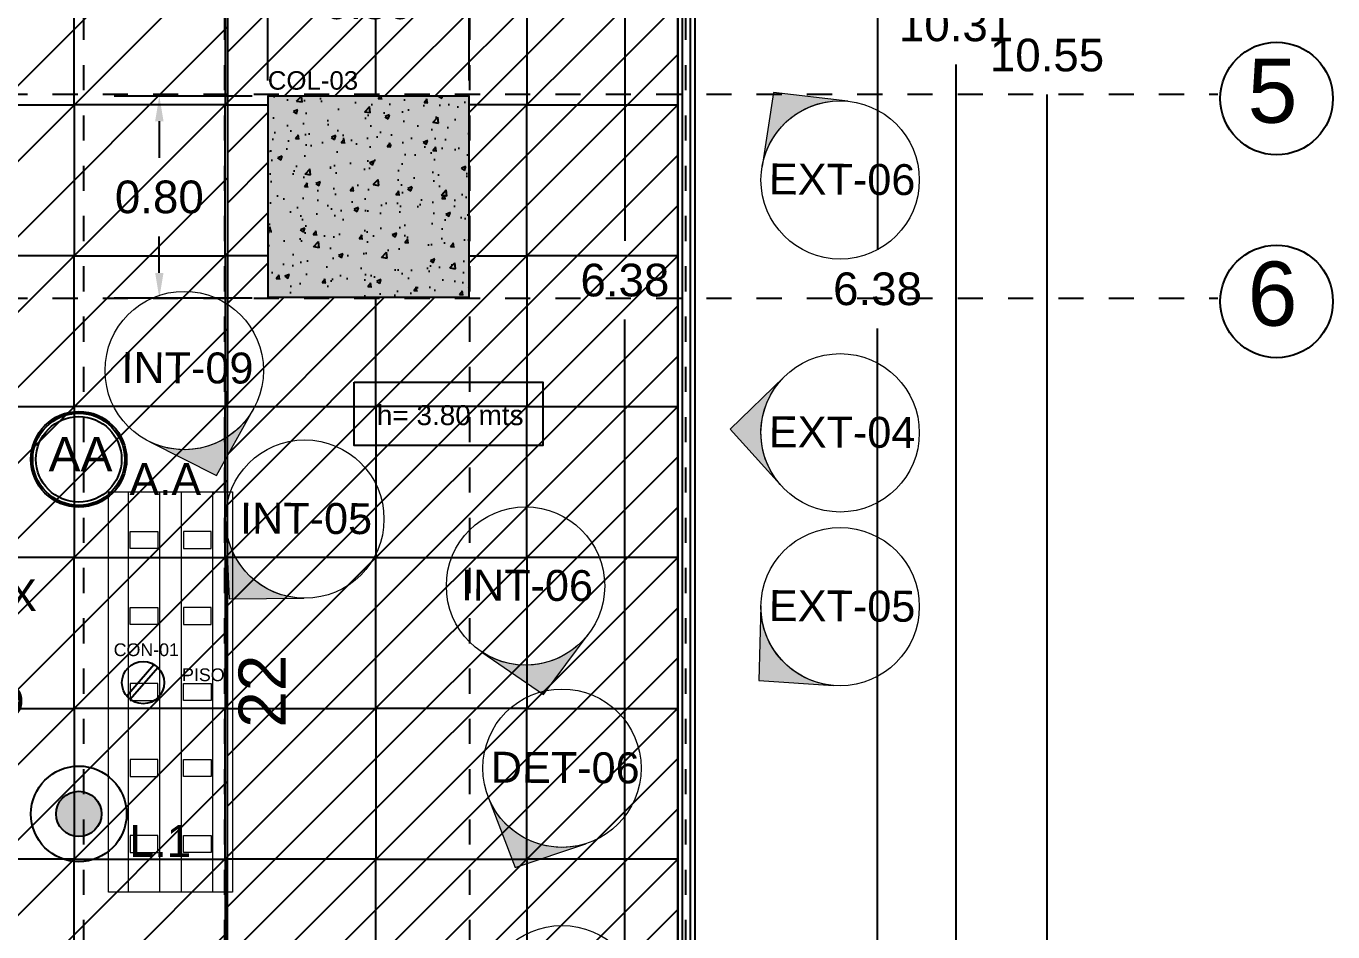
# Model space of a CAD drawing. Header units: millimetres. Extents: x 1966.2 to 2014.6, y 1502.1 to 1522.8.
# Drawn here: x 1998.78 to 2003.98, y 1512.68 to 1516.29 of the extents above; entities that cross this region are included whole.
import ezdxf

# ---------------------------------------------------------------- set-up
doc = ezdxf.new("R2010")
doc.units = ezdxf.units.MM
doc.linetypes.add('ACAD_ISO03W100', pattern=[30, 12, -18])
for name, color, linetype, lineweight in [('COLUMNA', 250, 'Continuous', 25), ('CONTACTOS', 40, 'Continuous', 18), ('CORTINA', 252, 'Continuous', 25), ('LAM-Imagenes', 251, 'Continuous', 18), ('LAM-Imagenes DET', 251, 'Continuous', 18), ('LAM-Imagenes EXT', 251, 'Continuous', 18), ('LUMINARIAS', 3, 'Continuous', 18), ('MUEBLES', 252, 'Continuous', 18)]:
    doc.layers.add(name, color=color, linetype=linetype, lineweight=lineweight)
for name, color, linetype in [('COTAS', 252, 'Continuous'), ('EJES', 254, 'ACAD_ISO03W100'), ('HVAC', 170, 'Continuous'), ('MEDIDAS', 252, 'Continuous'), ('PISO 60X60', 1, 'Continuous'), ('TIPO DE MURO', 30, 'Continuous')]:
    doc.layers.add(name, color=color, linetype=linetype)
doc.layers.add('PLAFON LISO', color=4, linetype='Continuous', plot=False)
doc.styles.get("Standard").update_dxf_attribs({"font": 'arial.ttf'})
doc.dimstyles.get("Standard").update_dxf_attribs({"dimtxt": 0.13, "dimasz": 0.1, "dimexe": 0.18, "dimexo": 0.0625, "dimgap": 0.09, "dimtad": 0, "dimtih": 1, "dimtoh": 1, "dimzin": 0, "dimdsep": 46, "dimtxsty": 'Standard', "dimcen": 0.09, "dimadec": 0, "dimazin": 0, "dimtfac": 1, "dimtofl": 0, "dimtmove": 0, "dimatfit": 3, "dimfxl": 1, "dimtolj": 1, "dimtzin": 0, "dimarcsym": 0})

# ---------------------------------------------------------------- blocks, each defined once
blk = doc.blocks.new('*D0')
at = {"layer": 'Defpoints', "color": 0, "lineweight": -3, "transparency": 16777216}
for p in [(2001.443915639791, 1521.443464830361), (2001.443915639791, 1511.138464830361), (2002.480770916267, 1511.138464830361)]:
    blk.add_point(p, dxfattribs=at)
at = {"layer": 'MEDIDAS', "color": 0, "lineweight": -2, "transparency": 16777216}
for p, q in [((2001.506415639791, 1521.443464830361), (2002.660770916267, 1521.443464830361)), ((2002.480770916267, 1521.343464830361), (2002.480770916267, 1516.447383657101)), ((2002.480770916267, 1511.238464830361), (2002.480770916267, 1516.134546003622)), ((2001.506415639791, 1511.138464830361), (2002.660770916267, 1511.138464830361))]:
    blk.add_line(p, q, dxfattribs=at)
at = {"layer": 'MEDIDAS', "color": 0, "lineweight": -3, "transparency": 16777216}
for points in [[(2002.4641042496, 1521.343464830361), (2002.497437582934, 1521.343464830361), (2002.480770916267, 1521.443464830361)], [(2002.4641042496, 1511.238464830361), (2002.497437582934, 1511.238464830361), (2002.480770916267, 1511.138464830361)]]:
    blk.add_solid(points, dxfattribs=at)
at = {"layer": 'MEDIDAS', "color": 0, "lineweight": -3, "transparency": 16777216, "insert": (2002.480770916267, 1516.290964830361), "char_height": 0.13, "attachment_point": 5}
blk.add_mtext('\\A1;10.31', dxfattribs=at)
blk = doc.blocks.new('*D3')
at = {"layer": 'Defpoints', "color": 0, "lineweight": -3, "transparency": 16777216}
for p in [(2001.443915639791, 1518.463464830362), (2001.443915639791, 1512.088464830361), (2002.168362376458, 1512.088464830361)]:
    blk.add_point(p, dxfattribs=at)
at = {"layer": 'MEDIDAS', "color": 0, "lineweight": -2, "transparency": 16777216}
for p, q in [((2001.506415639791, 1518.463464830362), (2002.348362376458, 1518.463464830362)), ((2002.168362376458, 1518.363464830362), (2002.168362376458, 1515.39768750518)), ((2002.168362376458, 1512.188464830361), (2002.168362376458, 1515.084849851701)), ((2001.506415639791, 1512.088464830361), (2002.348362376458, 1512.088464830361))]:
    blk.add_line(p, q, dxfattribs=at)
at = {"layer": 'MEDIDAS', "color": 0, "lineweight": -3, "transparency": 16777216}
for points in [[(2002.151695709791, 1518.363464830362), (2002.185029043124, 1518.363464830362), (2002.168362376458, 1518.463464830362)], [(2002.151695709791, 1512.188464830361), (2002.185029043124, 1512.188464830361), (2002.168362376458, 1512.088464830361)]]:
    blk.add_solid(points, dxfattribs=at)
at = {"layer": 'MEDIDAS', "color": 0, "lineweight": -3, "transparency": 16777216, "insert": (2002.168362376457, 1515.241268678441), "char_height": 0.13, "attachment_point": 5}
blk.add_mtext('\\A1;6.38', dxfattribs=at)
blk = doc.blocks.new('*D5')
at = {"layer": 'Defpoints', "color": 0, "lineweight": -3, "transparency": 16777216}
for p in [(2001.443915639791, 1521.443464830361), (2001.703915639791, 1510.898464830361), (2002.842504390447, 1510.898464830361)]:
    blk.add_point(p, dxfattribs=at)
at = {"layer": 'MEDIDAS', "color": 0, "lineweight": -2, "transparency": 16777216}
for p, q in [((2001.506415639791, 1521.443464830361), (2003.022504390447, 1521.443464830361)), ((2002.842504390447, 1521.343464830361), (2002.842504390447, 1516.327339318765)), ((2002.842504390447, 1510.998464830361), (2002.842504390447, 1516.014590341958)), ((2001.766415639791, 1510.898464830361), (2003.022504390447, 1510.898464830361))]:
    blk.add_line(p, q, dxfattribs=at)
at = {"layer": 'MEDIDAS', "color": 0, "lineweight": -3, "transparency": 16777216}
for points in [[(2002.825837723781, 1521.343464830361), (2002.859171057114, 1521.343464830361), (2002.842504390447, 1521.443464830361)], [(2002.825837723781, 1510.998464830361), (2002.859171057114, 1510.998464830361), (2002.842504390447, 1510.898464830361)]]:
    blk.add_solid(points, dxfattribs=at)
at = {"layer": 'MEDIDAS', "color": 0, "lineweight": -3, "transparency": 16777216, "insert": (2002.842504390447, 1516.170964830362), "char_height": 0.13, "attachment_point": 5}
blk.add_mtext('\\A1;10.55', dxfattribs=at)
blk = doc.blocks.new('PISO')
at = {"layer": 'PISO 60X60', "lineweight": -3}
for points in [[(1980.997732108294, 1515.97346482463), (1981.597732108294, 1515.97346482463), (1981.597732108294, 1516.57346482463), (1980.997732108294, 1516.57346482463)], [(1982.197732108294, 1515.97346482463), (1981.597732108294, 1515.97346482463), (1981.597732108294, 1516.57346482463), (1982.197732108294, 1516.57346482463)], [(1983.397732108294, 1515.97346482463), (1983.997732108294, 1515.97346482463), (1983.997732108294, 1516.57346482463), (1983.397732108294, 1516.57346482463)], [(1980.997732108294, 1515.97346482463), (1981.597732108294, 1515.97346482463), (1981.597732108294, 1515.37346482463), (1980.997732108294, 1515.37346482463)], [(1982.197732108294, 1515.97346482463), (1981.597732108294, 1515.97346482463), (1981.597732108294, 1515.37346482463), (1982.197732108294, 1515.37346482463)], [(1983.397732108294, 1515.97346482463), (1983.997732108294, 1515.97346482463), (1983.997732108294, 1515.37346482463), (1983.397732108294, 1515.37346482463)], [(1980.997732108294, 1514.77346482463), (1981.597732108294, 1514.77346482463), (1981.597732108294, 1515.37346482463), (1980.997732108294, 1515.37346482463)], [(1982.197732108294, 1514.77346482463), (1981.597732108294, 1514.77346482463), (1981.597732108294, 1515.37346482463), (1982.197732108294, 1515.37346482463)], [(1983.397732108294, 1514.77346482463), (1983.997732108294, 1514.77346482463), (1983.997732108294, 1515.37346482463), (1983.397732108294, 1515.37346482463)], [(1980.997732108294, 1514.77346482463), (1981.597732108294, 1514.77346482463), (1981.597732108294, 1514.17346482463), (1980.997732108294, 1514.17346482463)], [(1982.197732108294, 1514.77346482463), (1981.597732108294, 1514.77346482463), (1981.597732108294, 1514.17346482463), (1982.197732108294, 1514.17346482463)], [(1982.197732108294, 1514.77346482463), (1982.797732108294, 1514.77346482463), (1982.797732108294, 1514.17346482463), (1982.197732108294, 1514.17346482463)], [(1983.397732108294, 1514.77346482463), (1982.797732108294, 1514.77346482463), (1982.797732108294, 1514.17346482463), (1983.397732108294, 1514.17346482463)], [(1983.397732108294, 1514.77346482463), (1983.997732108294, 1514.77346482463), (1983.997732108294, 1514.17346482463), (1983.397732108294, 1514.17346482463)], [(1980.997732108294, 1513.57346482463), (1981.597732108294, 1513.57346482463), (1981.597732108294, 1514.17346482463), (1980.997732108294, 1514.17346482463)], [(1982.197732108294, 1513.57346482463), (1981.597732108294, 1513.57346482463), (1981.597732108294, 1514.17346482463), (1982.197732108294, 1514.17346482463)], [(1982.197732108294, 1513.57346482463), (1982.797732108294, 1513.57346482463), (1982.797732108294, 1514.17346482463), (1982.197732108294, 1514.17346482463)], [(1983.397732108294, 1513.57346482463), (1982.797732108294, 1513.57346482463), (1982.797732108294, 1514.17346482463), (1983.397732108294, 1514.17346482463)], [(1983.397732108294, 1513.57346482463), (1983.997732108294, 1513.57346482463), (1983.997732108294, 1514.17346482463), (1983.397732108294, 1514.17346482463)], [(1980.997732108294, 1513.57346482463), (1981.597732108294, 1513.57346482463), (1981.597732108294, 1512.97346482463), (1980.997732108294, 1512.97346482463)], [(1982.197732108294, 1513.57346482463), (1981.597732108294, 1513.57346482463), (1981.597732108294, 1512.97346482463), (1982.197732108294, 1512.97346482463)], [(1982.197732108294, 1513.57346482463), (1982.797732108294, 1513.57346482463), (1982.797732108294, 1512.97346482463), (1982.197732108294, 1512.97346482463)], [(1983.397732108294, 1513.57346482463), (1982.797732108294, 1513.57346482463), (1982.797732108294, 1512.97346482463), (1983.397732108294, 1512.97346482463)], [(1983.397732108294, 1513.57346482463), (1983.997732108294, 1513.57346482463), (1983.997732108294, 1512.97346482463), (1983.397732108294, 1512.97346482463)], [(1980.997732108294, 1512.37346482463), (1981.597732108294, 1512.37346482463), (1981.597732108294, 1512.97346482463), (1980.997732108294, 1512.97346482463)], [(1982.197732108294, 1512.37346482463), (1981.597732108294, 1512.37346482463), (1981.597732108294, 1512.97346482463), (1982.197732108294, 1512.97346482463)], [(1982.197732108294, 1512.37346482463), (1982.797732108294, 1512.37346482463), (1982.797732108294, 1512.97346482463), (1982.197732108294, 1512.97346482463)], [(1983.397732108294, 1512.37346482463), (1982.797732108294, 1512.37346482463), (1982.797732108294, 1512.97346482463), (1983.397732108294, 1512.97346482463)], [(1983.397732108294, 1512.37346482463), (1983.997732108294, 1512.37346482463), (1983.997732108294, 1512.97346482463), (1983.397732108294, 1512.97346482463)]]:
    blk.add_lwpolyline(points, close=True, dxfattribs=at)
for points in [[(1982.797732108294, 1516.008464830361), (1982.797732108294, 1516.57346482463), (1982.197732108294, 1516.57346482463), (1982.197732108294, 1515.97346482463), (1982.369027238858, 1515.97346482463)], [(1982.797732108294, 1516.008464830361), (1982.797732108294, 1516.57346482463), (1983.397732108294, 1516.57346482463), (1983.397732108294, 1515.97346482463), (1983.169027238858, 1515.97346482463)], [(1983.169027238858, 1515.37346482463), (1983.397732108294, 1515.37346482463), (1983.397732108294, 1515.97346482463), (1983.169027238858, 1515.97346482463)], [(1982.369027238858, 1515.37346482463), (1982.197732108294, 1515.37346482463), (1982.197732108294, 1514.77346482463), (1982.797732108294, 1514.77346482463), (1982.797732108294, 1515.208464830361)], [(1983.169027238858, 1515.37346482463), (1983.397732108294, 1515.37346482463), (1983.397732108294, 1514.77346482463), (1982.797732108294, 1514.77346482463), (1982.797732108294, 1515.208464830361)]]:
    blk.add_lwpolyline(points, dxfattribs=at)
blk = doc.blocks.new('*D75')
at = {"layer": 'COTAS', "color": 0, "lineweight": -2, "transparency": 16777216}
for p, q in [((2001.311415639791, 1518.463464830362), (2000.983741537939, 1518.463464830362)), ((2001.163741537939, 1518.363464830362), (2001.163741537939, 1515.432383657101)), ((2001.163741537939, 1512.188464830361), (2001.163741537939, 1515.119546003622)), ((2001.311415639791, 1512.088464830361), (2000.983741537939, 1512.088464830361))]:
    blk.add_line(p, q, dxfattribs=at)
at = {"layer": 'COTAS', "color": 0, "lineweight": -3, "transparency": 16777216}
for points in [[(2001.147074871272, 1518.363464830362), (2001.180408204606, 1518.363464830362), (2001.163741537939, 1518.463464830362)], [(2001.147074871272, 1512.188464830361), (2001.180408204606, 1512.188464830361), (2001.163741537939, 1512.088464830361)]]:
    blk.add_solid(points, dxfattribs=at)
at = {"layer": 'Defpoints', "color": 0, "lineweight": -3, "transparency": 16777216}
for p in [(2001.373915639791, 1518.463464830362), (2001.163741537939, 1512.088464830361), (2001.373915639791, 1512.088464830361)]:
    blk.add_point(p, dxfattribs=at)
at = {"layer": 'COTAS', "color": 0, "lineweight": -3, "transparency": 16777216, "insert": (2001.163741537939, 1515.275964830362), "char_height": 0.13, "attachment_point": 5}
blk.add_mtext('\\A1;6.38', dxfattribs=at)
blk = doc.blocks.new('*D98')
at = {"layer": 'COTAS', "color": 0, "lineweight": -2, "transparency": 16777216}
for p, q in [((1999.743915639791, 1516.070964830361), (1999.743915639791, 1516.55886496828)), ((2000.543915639791, 1516.070964830361), (2000.543915639791, 1516.55886496828)), ((1999.643915639791, 1516.37886496828), (1999.543915639791, 1516.37886496828)), ((2000.643915639791, 1516.37886496828), (2000.743915639791, 1516.37886496828))]:
    blk.add_line(p, q, dxfattribs=at)
at = {"layer": 'COTAS', "color": 0, "lineweight": -3, "transparency": 16777216}
for points in [[(1999.643915639791, 1516.395531634947), (1999.643915639791, 1516.362198301613), (1999.743915639791, 1516.37886496828)], [(2000.643915639791, 1516.395531634947), (2000.643915639791, 1516.362198301613), (2000.543915639791, 1516.37886496828)]]:
    blk.add_solid(points, dxfattribs=at)
at = {"layer": 'Defpoints', "color": 0, "lineweight": -3, "transparency": 16777216}
for p in [(1999.743915639791, 1516.37886496828), (1999.743915639791, 1516.008464830361), (2000.543915639791, 1516.008464830361)]:
    blk.add_point(p, dxfattribs=at)
at = {"layer": 'COTAS', "color": 0, "lineweight": -3, "transparency": 16777216, "insert": (2000.143915639791, 1516.37886496828), "char_height": 0.13, "attachment_point": 5}
blk.add_mtext('\\A1;0.80', dxfattribs=at)
blk = doc.blocks.new('*D99')
at = {"layer": 'COTAS', "color": 0, "lineweight": -2, "transparency": 16777216}
for p, q in [((1999.681415639791, 1516.008464830361), (1999.132406529645, 1516.008464830361)), ((1999.312406529645, 1515.908464830361), (1999.312406529645, 1515.763138380374)), ((1999.312406529645, 1515.305062953579), (1999.312406529645, 1515.450389403566)), ((1999.681415639791, 1515.205062953579), (1999.132406529645, 1515.205062953579))]:
    blk.add_line(p, q, dxfattribs=at)
at = {"layer": 'COTAS', "color": 0, "lineweight": -3, "transparency": 16777216}
for points in [[(1999.295739862979, 1515.908464830361), (1999.329073196312, 1515.908464830361), (1999.312406529645, 1516.008464830361)], [(1999.295739862979, 1515.305062953579), (1999.329073196312, 1515.305062953579), (1999.312406529645, 1515.205062953579)]]:
    blk.add_solid(points, dxfattribs=at)
at = {"layer": 'Defpoints', "color": 0, "lineweight": -3, "transparency": 16777216}
for p in [(1999.743915639791, 1516.008464830361), (1999.312406529645, 1515.205062953579), (1999.743915639791, 1515.205062953579)]:
    blk.add_point(p, dxfattribs=at)
at = {"layer": 'COTAS', "color": 0, "lineweight": -3, "transparency": 16777216, "insert": (1999.312406529645, 1515.60676389197), "char_height": 0.13, "attachment_point": 5}
blk.add_mtext('\\A1;0.80', dxfattribs=at)
blk = doc.blocks.new('IMAGEN')
at = {"layer": 'LAM-Imagenes EXT'}
h = blk.add_hatch(color=256, dxfattribs=at)
h.dxf.hatch_style = 1
edge = h.paths.add_edge_path()
edge.add_line((0.08622018398837383, -0.07990433021105581), (0.1631443750390957, -5.329070518200751e-15))
edge.add_line((0.1631443750390957, -5.329070518200751e-15), (0.08622018398863673, 0.07990433021077159))
edge.add_arc((-8.479328350574633e-15, -2.679463893660026e-16), 0.1175526355020078, -42.82273215379752, 42.822732153609024, ccw=False)
blk.add_lwpolyline([(0.08622018398837383, -0.07990433021105581), (0.1631443750390957, -5.329070518200751e-15), (0.08622018398863673, 0.07990433021077159, -0.3921245748608314), (0.08622018398837383, -0.07990433021105581, 42.03721698194761)], format="xyb", dxfattribs=at)
blk.add_circle((0, 0), 0.1175526355020011, dxfattribs=at)
blk = doc.blocks.new('INT')
at = {"layer": 'LAM-Imagenes'}
h = blk.add_hatch(color=256, dxfattribs=at)
h.dxf.hatch_style = 1
edge = h.paths.add_edge_path()
edge.add_line((0.3330316516205585, 0.3699499796452983), (-0.009994534535735511, 0.6907506906402432))
edge.add_line((-0.009994534535735511, 0.6907506906402432), (-0.3435956763532886, 0.3601597973290609))
edge.add_arc((-8.286513836219811e-14, 8.892886427247504e-14), 0.4977680869849563, 48.00622784282649, 133.6516921502329, ccw=False)
blk.add_lwpolyline([(0.3330316516205585, 0.3699499796452983), (-0.009994534535735511, 0.6907506906402432), (-0.3435956763532886, 0.3601597973290609, -0.3921245748608314), (0.3330316516205585, 0.3699499796452983, 42.03721698194761)], format="xyb", dxfattribs=at)
blk.add_circle((0, 0), 0.4977680869850283, dxfattribs=at)
blk = doc.blocks.new('DET')
at = {"layer": 'LAM-Imagenes DET'}
h = blk.add_hatch(color=256, dxfattribs=at)
h.dxf.hatch_style = 1
edge = h.paths.add_edge_path()
edge.add_line((0.2106787348693615, 0.2340335919943755), (-0.006322629940314073, 0.4369749268757914))
edge.add_line((-0.006322629940314073, 0.4369749268757914), (-0.2173616292877796, 0.2278402370550339))
edge.add_arc((1.409549560404955e-14, 2.481348460037225e-14), 0.3148924443487442, 48.006227842825126, 133.6516921502316, ccw=False)
blk.add_lwpolyline([(0.2106787348693615, 0.2340335919943755), (-0.006322629940314073, 0.4369749268757914), (-0.2173616292877796, 0.2278402370550339, -0.3921245748608314), (0.2106787348693615, 0.2340335919943755, 42.03721698194761)], format="xyb", dxfattribs=at)
blk.add_circle((0, 0), 0.314892444348787, dxfattribs=at)

msp = doc.modelspace()

# ---------------------------------------------------------------- hatches: boundary and pattern name
at = {"layer": 'COLUMNA'}
h = msp.add_hatch(dxfattribs=at)
h.set_pattern_fill('AR-CONC', color=256, scale=0.001)
h.set_pattern_definition([(49.99999999999999, (-1.379073160656844, -3.091442481935701), (0.182184668996004, -0.01593908553890309), [0.01905, -0.20955]), (355, (-1.379073160656844, -3.091442481935701), (-0.03524342142496934, 0.1910568452390352), [0.01524, -0.16764058417]), (100.4514447, (-1.363891153656844, -3.092770735435701), (0.1469412470903533, 0.1751177519121951), [0.0161900088, -0.1780902445999999]), (46.18420000000002, (-1.379073160656844, -3.040642481935701), (0.2710790408921299, -0.04204232793272715), [0.02857499999999998, -0.3143249999999997]), (96.63555760999994, (-1.356483260656844, -3.044145981935701), (0.237404134051503, 0.2474261245977215), [0.02428502314, -0.26713560816]), (351.1841511700001, (-1.379073160656844, -3.040642481935701), (0.237404134064977, 0.2474261245855326), [0.02285996707, -0.25145973192]), (21, (-1.353673160656844, -3.053342481935701), (0.1516143912691325, -0.1022651981870876), [0.01905, -0.20955]), (326.0000000000001, (-1.353673160656844, -3.053342481935701), (0.06180202834764707, 0.1841879661223193), [0.01524, -0.16764]), (71.45144499999999, (-1.341038628056844, -3.061864581835701), (0.2134164192787162, 0.08192276888590524), [0.0161900088, -0.1780899376]), (37.50000000000001, (-1.379073160656844, -3.091442481935701), (0.003088603250591816, 0.0845550388731531), [0, -0.165608, 0, -0.17018, 0, -0.168275]), (7.499999999999999, (-1.379073160656844, -3.091442481935701), (0.06681966251030574, 0.1001805748181195), [0, -0.09702799999999999, 0, -0.161798, 0, -0.06413500000000001]), (327.5, (-1.435715160656844, -3.091442481935701), (0.1355905951668714, -0.005728743992673444), [0, -0.0635, 0, -0.19812, 0, -0.26289]), (317.5, (-1.461115160656844, -3.091442481935701), (0.148129181386018, 0.02542649103333303), [0, -0.08255, 0, -0.131572, 0, -0.18669])])
h.paths.add_polyline_path([(2000.543915639791, 1515.208464830361), (1999.743915639791, 1515.208464830361), (1999.743915639791, 1516.008464830361), (2000.543915639791, 1516.008464830361)])
at = {"layer": 'CORTINA'}
h = msp.add_hatch(dxfattribs=at)
h.set_pattern_fill('LINE', color=256, scale=0.01, angle=90)
h.set_pattern_definition([(90, (0, 0), (-0.03175, 1.944126793646423e-18), [])])
h.paths.add_polyline_path([(2001.373915639791, 1518.463464830362), (2001.373915639791, 1512.088464830361), (2001.443915639791, 1512.088464830361), (2001.443915639791, 1518.463464830362)])
at = {"layer": 'LUMINARIAS', "lineweight": -3}
h = msp.add_hatch(color=256, dxfattribs=at)
h.dxf.hatch_style = 1
edge = h.paths.add_edge_path()
edge.add_arc((1998.992055322537, 1513.153643453709), 0.09024522743683352, 0, 360)
at = {"layer": 'PLAFON LISO', "lineweight": -3}
h = msp.add_hatch(dxfattribs=at)
h.set_pattern_fill('JIS_WOOD', color=256, scale=0.3)
h.set_pattern_definition([(45, (0, 0), (-0.1499999997482953, 0.1499999997482953), [])])
h.paths.add_polyline_path([(1999.582271191714, 1511.208464830361), (1995.503915639791, 1511.208464830361), (1995.503915639791, 1518.503464830362), (1995.543915639791, 1518.503464830362), (1995.543915639791, 1518.583711971854), (1995.503915639791, 1518.583724645777), (1995.503915639791, 1520.263454699706), (1997.533915639792, 1520.263454699706), (1997.533915639791, 1518.583464830362), (1996.323915639791, 1518.583464830362), (1996.323915639791, 1518.503464830362), (1996.363915639791, 1518.503464830362), (1996.363915639791, 1518.513464830362), (1997.533915639791, 1518.513464830362), (1997.533915639791, 1518.363464830362), (1998.133915639791, 1518.363464830362), (1998.133915639791, 1518.933464830362), (1997.583915639791, 1518.933464830362), (1997.583915639791, 1520.333464830362), (1995.503915639791, 1520.333454699705), (1995.503915639791, 1521.373464830361), (1997.513924743464, 1521.373464830361), (1997.513924743464, 1521.254413738804), (1997.58391408739, 1521.254413738804), (1997.583915639791, 1521.373464830361), (2001.372620509224, 1521.373464830361), (2001.373915639791, 1518.533464830362), (2001.273915639791, 1518.533464830362), (2001.273915639791, 1518.473464830362), (2001.303915639791, 1518.473464830362), (2001.303915639791, 1518.463464830362), (2000.463915639791, 1518.463464830362), (2000.463915639791, 1518.473464830362), (2000.493915639791, 1518.473464830362), (2000.493915639791, 1518.533464830362), (1999.583915639791, 1518.533464830362), (1999.583915639791, 1519.053464830362), (1999.513915639791, 1519.053464830362), (1999.513915639791, 1518.933464830362), (1998.983915639791, 1518.933464830362), (1998.983915639791, 1518.363464830362), (1999.583892973381, 1518.363464830362)])
h = msp.add_hatch(dxfattribs=at)
h.set_pattern_fill('JIS_WOOD', color=256, scale=0.2)
h.set_pattern_definition([(45, (0, 0), (-0.09999999983219685, 0.09999999983219686), [])])
h.paths.add_polyline_path([(1999.583915639791, 1518.463464830362), (1999.582271191714, 1511.208464830361), (1999.743915639791, 1511.208464830361), (1999.743915639791, 1512.208464830361), (2000.543915639791, 1512.208464830361), (2000.543915639791, 1511.208464830361), (2001.373915639791, 1511.208464830361), (2001.373915639791, 1518.463464830362)])
h.paths.add_polyline_path([(2001.243915639791, 1511.518464830361), (2001.343915639791, 1511.518464830361), (2001.343915639791, 1511.418464830361), (2001.243915639791, 1511.418464830361)], flags=16)
h.paths.add_polyline_path([(1999.743915639791, 1516.008464830361), (2000.543915639791, 1516.008464830361), (2000.543915639791, 1515.208464830361), (1999.743915639791, 1515.208464830361)], flags=16)
at = {"layer": 'TIPO DE MURO', "lineweight": -3, "true_color": 0x2776bb}
h = msp.add_hatch(color=152, dxfattribs=at)
h.dxf.hatch_style = 1
h.paths.add_polyline_path([(2001.923915639791, 1518.463464830362), (2001.373915639791, 1518.463464830362), (2001.373915639791, 1519.063464830361), (2001.923915639791, 1519.063464830361)])
h.paths.add_polyline_path([(1999.743915639791, 1515.208464830361), (2000.543915639791, 1515.208464830361), (2000.543915639791, 1516.008464830361), (1999.743915639791, 1516.008464830361)])
h.paths.add_polyline_path([(1994.833915639791, 1511.138464830361), (1994.833915639791, 1511.688464830361), (1995.433915639791, 1511.688464830361), (1995.433915639791, 1511.138464830361)])
h.paths.add_polyline_path([(2000.543915639791, 1511.208464830361), (2000.543915639791, 1512.208464830361), (1999.743915639791, 1512.208464830361), (1999.743915639791, 1511.208464830361)])
h.paths.add_polyline_path([(2001.243915639791, 1511.418464830361), (2001.343915639791, 1511.418464830361), (2001.343915639791, 1511.518464830361), (2001.243915639791, 1511.518464830361)])

# ---------------------------------------------------------------- linework, layer by layer
at = {"layer": 'COLUMNA'}
msp.add_lwpolyline([(1999.743915639791, 1515.208464830361), (2000.543915639791, 1515.208464830361), (2000.543915639791, 1516.008464830361), (1999.743915639791, 1516.008464830361)], close=True, dxfattribs=at)
at = {"layer": 'CONTACTOS', "lineweight": -3}
for p, q in [((1999.182111781736, 1513.622355128167), (1999.290989291379, 1513.748060889211)), ((1999.196225978345, 1513.609611468753), (1999.306750476999, 1513.736277236871))]:
    msp.add_line(p, q, dxfattribs=at)
msp.add_circle((1999.247953912429, 1513.675861318847), 0.08405249432331706, dxfattribs=at)
at = {"layer": 'CORTINA'}
msp.add_lwpolyline([(2001.373915639791, 1518.463464830362), (2001.373915639791, 1512.088464830361), (2001.443915639791, 1512.088464830361), (2001.443915639791, 1518.463464830362)], close=True, dxfattribs=at)
at = {"layer": 'EJES', "lineweight": -3, "ltscale": 0.005}
for p, q in [((1999.011464592827, 1522.331785535989), (1999.011464592827, 1509.529939103548)), ((1999.571327846632, 1522.331785535989), (1999.571327846631, 1509.529939103548)), ((2000.545904522602, 1522.331785535989), (2000.545904522602, 1509.529939103548)), ((2001.404814708927, 1522.331785535989), (2001.404814708927, 1509.529939103548)), ((1994.087714214337, 1516.016595059413), (2003.521642351792, 1516.016595059413)), ((1994.087714214337, 1515.205062953579), (2003.521642351792, 1515.205062953579))]:
    msp.add_line(p, q, dxfattribs=at)
at = {"layer": 'EJES', "lineweight": -3}
for centre in [(2003.755292548787, 1515.998954602813), (2003.755292548787, 1515.191796481944)]:
    msp.add_circle(centre, 0.2238974791180226, dxfattribs=at)
at = {"layer": 'HVAC', "lineweight": -3}
for radius in [0.1902452274367426, 0.1832452274366807, 0.1702452274367608]:
    msp.add_circle((1998.992055322537, 1514.563984982229), radius, dxfattribs=at)
at = {"layer": 'LUMINARIAS', "lineweight": -3}
for radius in [0.1902452274367426, 0.09024522743683352]:
    msp.add_circle((1998.992055322537, 1513.153643453709), radius, dxfattribs=at)
at = {"layer": 'MUEBLES'}
for points in [[(1999.110839971076, 1512.842556261874), (1999.110839971076, 1514.434893100622), (1999.603836216631, 1514.434893100622), (1999.603836216631, 1512.842556261874)], [(1999.306414409669, 1514.277450388494), (1999.306414409669, 1514.209011045365), (1999.196562045675, 1514.209011045365), (1999.196562045675, 1514.277450388494)], [(1999.408261778038, 1514.277450388494), (1999.408261778038, 1514.209011045365), (1999.518114142032, 1514.209011045365), (1999.518114142032, 1514.277450388494)], [(1999.306414409669, 1513.975197370653), (1999.306414409669, 1513.906758027524), (1999.196562045675, 1513.906758027524), (1999.196562045675, 1513.975197370653)], [(1999.408261778038, 1513.975197370653), (1999.408261778038, 1513.906758027524), (1999.518114142032, 1513.906758027524), (1999.518114142032, 1513.975197370653)], [(1999.306414409669, 1513.604505009683), (1999.306414409669, 1513.672944352812), (1999.196562045675, 1513.672944352812), (1999.196562045675, 1513.604505009683)], [(1999.408261778038, 1513.604505009683), (1999.408261778038, 1513.672944352812), (1999.518114142032, 1513.672944352812), (1999.518114142032, 1513.604505009683)], [(1999.306414409669, 1513.302251991842), (1999.306414409669, 1513.370691334972), (1999.196562045675, 1513.370691334971), (1999.196562045675, 1513.302251991842)], [(1999.408261778038, 1513.302251991842), (1999.408261778038, 1513.370691334972), (1999.518114142032, 1513.370691334971), (1999.518114142032, 1513.302251991842)], [(1999.306414409669, 1512.999998974001), (1999.306414409669, 1513.068438317131), (1999.196562045675, 1513.06843831713), (1999.196562045675, 1512.999998974001)], [(1999.408261778038, 1512.999998974001), (1999.408261778038, 1513.068438317131), (1999.518114142032, 1513.06843831713), (1999.518114142032, 1512.999998974001)]]:
    msp.add_lwpolyline(points, close=True, dxfattribs=at)
for points in [[(1999.190169924559, 1512.842556261874), (1999.190169924559, 1514.434893100622)], [(1999.314707661418, 1512.842556261874), (1999.314707661418, 1514.434893100622)], [(1999.399968526289, 1512.842556261874), (1999.399968526289, 1514.434893100622)], [(1999.524506263148, 1512.842556261874), (1999.524506263148, 1514.434893100622)]]:
    msp.add_lwpolyline(points, dxfattribs=at)
at = {"layer": 'PLAFON LISO', "lineweight": -3}
for points in [[(1999.583915639791, 1518.363464830362), (1999.582271191714, 1511.208464830361), (1995.503915639791, 1511.208464830361), (1995.503915639791, 1518.503464830362)], [(1999.583915639791, 1518.463464830362), (1999.582271191714, 1511.208464830361), (1999.743915639791, 1511.208464830361), (1999.743915639791, 1512.208464830361), (2000.543915639791, 1512.208464830361), (2000.543915639791, 1511.208464830361), (2001.373915639791, 1511.208464830361), (2001.373915639791, 1518.463464830362), (1999.583915639791, 1518.463464830362)], [(1999.583892973381, 1518.363464830362), (1999.582271191714, 1511.208464830361)]]:
    msp.add_lwpolyline(points, dxfattribs=at)
at = {"layer": 'PLAFON LISO', "color": 141, "lineweight": -3}
msp.add_lwpolyline([(2000.087797118275, 1514.871037545123), (2000.837014307922, 1514.871037545123), (2000.837014307922, 1514.618764971254), (2000.087797118275, 1514.618764971254)], close=True, dxfattribs=at)

# ---------------------------------------------------------------- block references
at = {"layer": 'LAM-Imagenes', "lineweight": -3}
for p, xscale, yscale, zscale, rotation in [((1999.411493345483, 1514.917123051034), 0.6326087440761997, 0.6326087440761997, 0.6326087440761997, 196.1863168707177), ((1999.890810757301, 1514.326355355662), 0.6326087440761999, 0.6326087440761999, 0.6326087440761999, 135.7028551105329), ((2000.76869328729, 1514.060137694001), 0.6326087440761997, 0.6326087440761997, 0.6326087440761997, 188.5140712277259)]:
    msp.add_blockref('INT', p, dxfattribs=dict(at, xscale=xscale, yscale=yscale, zscale=zscale, rotation=rotation))
at = {"layer": 'LAM-Imagenes DET', "lineweight": -3}
for p, rotation in [((2000.91365682535, 1513.335338295774), 153.9206353216656), ((2000.91365682535, 1512.395140813739), 202.8012537438624)]:
    msp.add_blockref('DET', p, dxfattribs=dict(at, rotation=rotation))
at = {"layer": 'LAM-Imagenes EXT', "xscale": 2.678735725524644, "yscale": 2.678735725524644, "zscale": 2.678735725524644}
for p, rotation in [((2002.019708414212, 1515.674987688458), 127.3067809202785), ((2002.019708414212, 1514.669297205845), 178.0278373952789), ((2002.019708414212, 1513.978039685913), 222.3071033708013)]:
    msp.add_blockref('IMAGEN', p, dxfattribs=dict(at, rotation=rotation))
at = {"layer": 'PISO 60X60', "lineweight": -3}
msp.add_blockref('PISO', (17.37618353149696, 0), dxfattribs=at)

# ---------------------------------------------------------------- texts
at = {"layer": 'CONTACTOS', "color": 7}
for s, p in [('CON-01', (1999.130830741384, 1513.781257505805)), ('PISO', (1999.402682686902, 1513.681700716694))]:
    msp.add_text(s, height=0.05069495863470844, dxfattribs=at).set_placement(p)
at = {"layer": 'EJES', "color": 31}
for s, p in [('5', (2003.640207054141, 1515.902514021315)), ('6', (2003.640207054141, 1515.095355900447))]:
    msp.add_text(s, height=0.2550590469158666, dxfattribs=at).set_placement(p)
at = {"layer": 'HVAC', "color": 7}
msp.add_text('AA', height=0.136583932612513, dxfattribs=at).set_placement((1998.871722306071, 1514.515650980116))
at = {"layer": 'HVAC', "color": 10}
msp.add_text('A.A', height=0.1264804111055381, dxfattribs=at).set_placement((1999.193854209576, 1514.422237523471))
at = {"layer": 'LAM-Imagenes', "color": 5, "char_height": 0.1229586672611316, "attachment_point": 1, "rotation": 359.71189287628926}
for s, insert in [('\\pi0.026187;INT-09', (1999.135871838906, 1514.990921761112)), ('\\pi0.025851;INT-05', (1999.608023974075, 1514.392031526041)), ('\\pi0.026355;INT-06', (2000.485906504065, 1514.12581386438))]:
    msp.add_mtext_dynamic_manual_height_columns(s, width=0.5537699068574906, gutter_width=12.5, heights=[0], dxfattribs=dict(at, insert=insert))
at = {"layer": 'LAM-Imagenes DET', "color": 5, "insert": (2000.630870042125, 1513.401014466154), "char_height": 0.1229586672611221, "attachment_point": 1, "rotation": 359.71189287628926}
msp.add_mtext_dynamic_manual_height_columns('DET-06', width=0.9235994632417519, gutter_width=12.5, heights=[0], dxfattribs=at)
at = {"layer": 'LAM-Imagenes EXT', "color": 5, "char_height": 0.1229586672611221, "attachment_point": 1, "rotation": 359.71189287628926}
for s, insert in [('EXT-06', (2001.736921630987, 1515.740663858837)), ('EXT-04', (2001.736921630987, 1514.734973376225)), ('EXT-05', (2001.736921630987, 1514.043715856292))]:
    msp.add_mtext_dynamic_manual_height_columns(s, width=0.9235994632417519, gutter_width=12.5, heights=[0], dxfattribs=dict(at, insert=insert))
at = {"layer": 'LUMINARIAS', "color": 10}
msp.add_text('L.1', height=0.1264804111055381, dxfattribs=at).set_placement((1999.193854209576, 1512.982789587636))
at = {"layer": 'MUEBLES'}
msp.add_text('22', height=0.1873637989846074, rotation=90, dxfattribs=at).set_placement((1999.814724309874, 1513.496220836863))
at = {"layer": 'PISO 60X60', "color": 7, "insert": (1996.989940112117, 1514.086994626726), "char_height": 0.1264804111055381, "attachment_point": 1}
msp.add_mtext_dynamic_manual_height_columns('PISO CERAMICO 60 X 60 EN COLOR GRIS OBSCURO BETEADO CON ZOCLO CERAMICO.', width=1.882024178065194, gutter_width=12.5, heights=[0], dxfattribs=at)
at = {"layer": 'PLAFON LISO', "color": 141}
msp.add_text('h= 3.80 mts', height=0.07952538269780114, dxfattribs=at).set_placement((2000.177346488138, 1514.699856459053))
at = {"layer": 'TIPO DE MURO', "color": 10}
msp.add_text('COL-03', height=0.07349657565189541, dxfattribs=at).set_placement((1999.743589501756, 1516.034097919209))

# ---------------------------------------------------------------- dimensions: what is measured, and where the dimension line sits
at = {"layer": 'COTAS', "lineweight": -3}
for base, p1, p2, picture, middle in [((2001.163741537939, 1512.088464830361), (2001.373915639791, 1518.463464830362), (2001.373915639791, 1512.088464830361), '*D75', (2001.163741537939, 1515.275964830362)), ((1999.312406529645, 1515.205062953579), (1999.743915639791, 1516.008464830361), (1999.743915639791, 1515.205062953579), '*D99', (1999.312406529645, 1515.60676389197))]:
    dim = msp.add_linear_dim(base=base, p1=p1, p2=p2, angle=90, dimstyle='Standard', dxfattribs=at)
    dim.commit()
    dim.dimension.update_dxf_attribs({"geometry": picture, "text_midpoint": middle})
dim = msp.add_linear_dim(base=(1999.743915639791, 1516.37886496828), p1=(2000.543915639791, 1516.008464830361), p2=(1999.743915639791, 1516.008464830361), dimstyle='Standard', dxfattribs=at)
dim.commit()
dim.dimension.update_dxf_attribs({"geometry": '*D98', "text_midpoint": (2000.143915639791, 1516.37886496828)})
at = {"layer": 'MEDIDAS', "lineweight": -3}
for base, p1, p2, picture, middle in [((2002.480770916267, 1511.138464830361), (2001.443915639791, 1521.443464830361), (2001.443915639791, 1511.138464830361), '*D0', (2002.480770916267, 1516.290964830361)), ((2002.842504390447, 1510.898464830361), (2001.443915639791, 1521.443464830361), (2001.703915639791, 1510.898464830361), '*D5', (2002.842504390447, 1516.170964830362)), ((2002.168362376458, 1512.088464830361), (2001.443915639791, 1518.463464830362), (2001.443915639791, 1512.088464830361), '*D3', (2002.168362376457, 1515.241268678441))]:
    dim = msp.add_linear_dim(base=base, p1=p1, p2=p2, angle=90, dimstyle='Standard', dxfattribs=at)
    dim.commit()
    dim.dimension.update_dxf_attribs({"geometry": picture, "text_midpoint": middle, "dimtype": 160})

doc.saveas('drawing.dxf')
